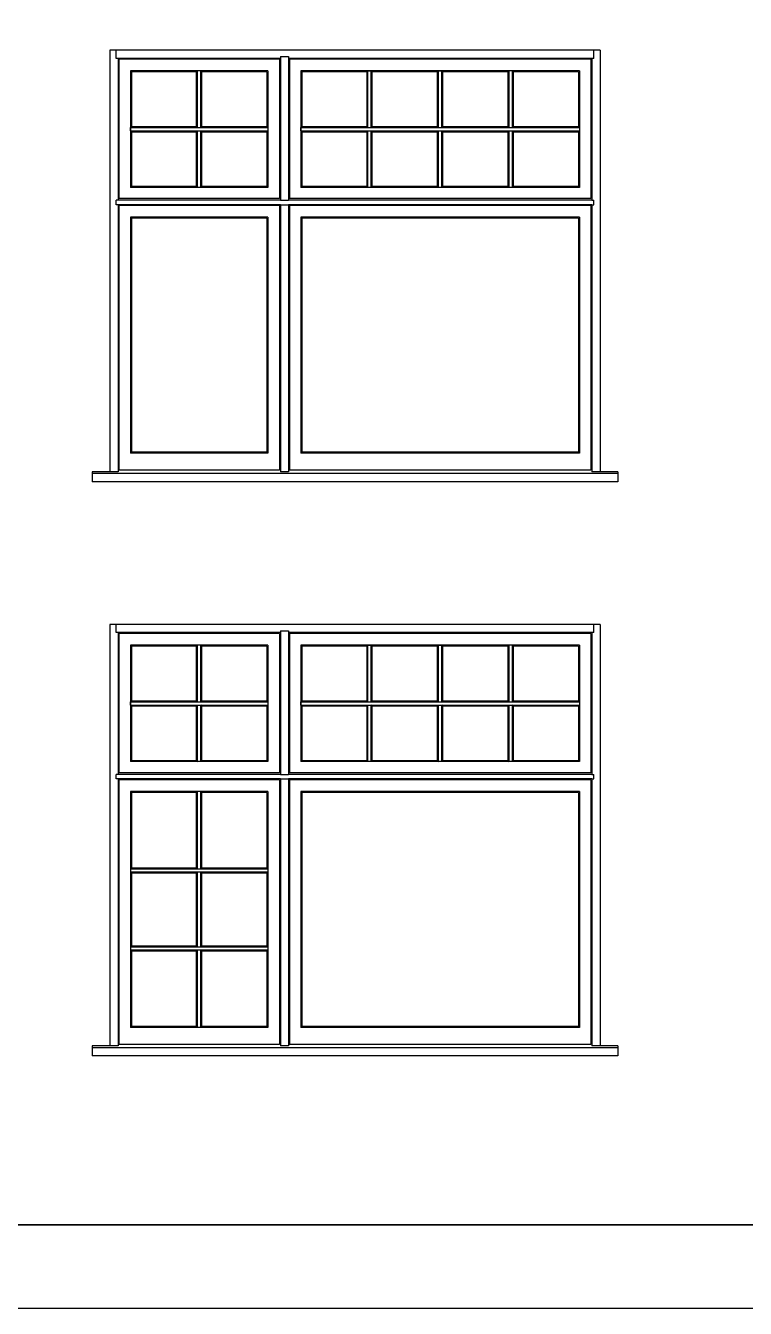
# Model space of a CAD drawing. Header units: inches. Extents: x 1985 to 11287, y 379 to 3234.
# Drawn here: x 9353.9 to 9474.8, y 1326.4 to 1542 of the extents above; entities that cross this region are included whole.
import ezdxf

# ---------------------------------------------------------------- set-up
doc = ezdxf.new("R2010")
doc.units = ezdxf.units.IN
doc.header["$MEASUREMENT"] = 0
doc.layers.add('elevation 99', color=7, linetype='CONTINUOUS')
doc.layers.add('separation 99', color=3, linetype='CONTINUOUS')

msp = doc.modelspace()

# ---------------------------------------------------------------- linework, layer by layer
at = {"layer": 'elevation 99'}
for p, q in [((9368.089626, 1537.869871), (9368.089626, 1512.680266)), ((9398.089608, 1537.869871), (9368.089626, 1537.869871)), ((9369.152126, 1536.494869), (9369.152126, 1537.869871)), ((9450.402089, 1537.869871), (9396.714608, 1537.869871)), ((9450.402089, 1537.869871), (9449.027089, 1537.869871)), ((9449.339589, 1536.494869), (9449.339589, 1537.869871)), ((9450.402089, 1537.869871), (9450.402089, 1512.680266)), ((9396.714608, 1536.494869), (9369.152126, 1536.494869)), ((9369.464626, 1536.494869), (9369.464626, 1512.680266)), ((9369.608032, 1536.351183), (9369.608032, 1512.930732)), ((9396.570922, 1536.351183), (9369.608032, 1536.351183)), ((9396.570922, 1536.351183), (9396.570922, 1512.930732)), ((9396.714608, 1536.807369), (9396.714608, 1512.680266)), ((9396.714608, 1536.807369), (9398.089608, 1536.807369)), ((9396.714608, 1536.494869), (9396.714608, 1512.680266)), ((9398.089608, 1536.807369), (9398.089608, 1512.680266)), ((9398.089608, 1536.494869), (9398.089608, 1512.680266)), ((9449.027089, 1536.494869), (9398.089608, 1536.494869)), ((9398.233014, 1536.351183), (9398.233014, 1512.930732)), ((9448.883404, 1536.351183), (9398.233014, 1536.351183)), ((9448.883404, 1536.351183), (9448.883404, 1512.930732)), ((9449.027089, 1536.494869), (9449.027089, 1512.680266)), ((9449.027089, 1536.494869), (9449.027089, 1512.680266)), ((9449.339589, 1536.494869), (9449.027089, 1536.494869)), ((9371.553912, 1534.405583), (9371.553912, 1514.813675)), ((9394.625322, 1534.405583), (9371.553912, 1534.405583)), ((9371.714626, 1534.244869), (9371.714626, 1525.047129)), ((9382.647085, 1534.244869), (9371.714626, 1534.244869)), ((9382.647085, 1534.244869), (9382.807799, 1534.405583)), ((9382.647085, 1525.047129), (9382.647085, 1534.244869)), ((9382.807799, 1524.886415), (9382.807799, 1534.405583)), ((9383.36137, 1534.405583), (9383.522085, 1534.244869)), ((9383.36137, 1524.886415), (9383.36137, 1534.405583)), ((9394.464608, 1534.244869), (9383.522085, 1534.244869)), ((9383.522085, 1525.047129), (9383.522085, 1534.244869)), ((9394.464608, 1534.244869), (9394.464608, 1525.047129)), ((9394.625322, 1534.405583), (9394.625322, 1514.813675)), ((9400.178893, 1534.405583), (9400.178893, 1514.813675)), ((9446.937804, 1534.405583), (9400.178893, 1534.405583)), ((9400.339608, 1534.244869), (9400.339608, 1525.047129)), ((9411.272066, 1534.244869), (9400.339608, 1534.244869)), ((9411.272066, 1534.244869), (9411.432781, 1534.405583)), ((9411.272066, 1525.047129), (9411.272066, 1534.244869)), ((9411.432781, 1534.405583), (9411.986352, 1534.405583)), ((9411.432781, 1524.886415), (9411.432781, 1534.405583)), ((9411.986352, 1534.405583), (9412.147066, 1534.244869)), ((9411.986352, 1524.886415), (9411.986352, 1534.405583)), ((9423.120849, 1534.244869), (9412.147066, 1534.244869)), ((9412.147066, 1525.047129), (9412.147066, 1534.244869)), ((9423.120849, 1534.244869), (9423.281563, 1534.405583)), ((9423.120849, 1525.047129), (9423.120849, 1534.244869)), ((9423.281563, 1534.405583), (9423.835134, 1534.405583)), ((9423.281563, 1524.886415), (9423.281563, 1534.405583)), ((9423.835134, 1534.405583), (9423.995849, 1534.244869)), ((9423.835134, 1524.886415), (9423.835134, 1534.405583)), ((9434.969631, 1534.244869), (9423.995849, 1534.244869)), ((9423.995849, 1525.047129), (9423.995849, 1534.244869)), ((9435.130345, 1534.405583), (9434.969631, 1534.244869)), ((9434.969631, 1525.047129), (9434.969631, 1534.244869)), ((9435.683916, 1534.405583), (9435.130345, 1534.405583)), ((9435.130345, 1524.886415), (9435.130345, 1534.405583)), ((9435.844631, 1534.244869), (9435.683916, 1534.405583)), ((9435.683916, 1524.886415), (9435.683916, 1534.405583)), ((9446.777089, 1534.244869), (9435.844631, 1534.244869)), ((9435.844631, 1525.047129), (9435.844631, 1534.244869)), ((9446.777089, 1534.244869), (9446.777089, 1525.047129)), ((9446.937804, 1534.405583), (9446.937804, 1514.813675)), ((9371.714626, 1525.047129), (9371.553912, 1524.886415)), ((9371.553912, 1524.886415), (9382.807799, 1524.886415)), ((9371.553912, 1524.332843), (9371.553912, 1524.886415)), ((9371.553912, 1524.332843), (9382.807799, 1524.332843)), ((9371.553912, 1524.332843), (9371.714626, 1524.172129)), ((9371.714626, 1525.047129), (9382.647085, 1525.047129)), ((9382.647085, 1525.047129), (9382.807799, 1524.886415)), ((9382.647085, 1524.172129), (9382.807799, 1524.332843)), ((9382.807799, 1524.886415), (9383.36137, 1524.886415)), ((9382.807799, 1514.813675), (9382.807799, 1524.332843)), ((9382.807799, 1524.332843), (9383.36137, 1524.332843)), ((9383.522085, 1525.047129), (9383.36137, 1524.886415)), ((9383.36137, 1524.886415), (9394.625322, 1524.886415)), ((9383.36137, 1514.813675), (9383.36137, 1524.332843)), ((9383.36137, 1524.332843), (9394.625322, 1524.332843)), ((9383.522085, 1524.172129), (9383.36137, 1524.332843)), ((9383.522085, 1525.047129), (9394.464608, 1525.047129)), ((9394.464608, 1525.047129), (9394.625322, 1524.886415)), ((9394.625322, 1524.332843), (9394.464608, 1524.172129)), ((9400.339608, 1525.047129), (9400.178893, 1524.886415)), ((9400.178893, 1524.886415), (9411.432781, 1524.886415)), ((9400.178893, 1524.332843), (9400.178893, 1524.886415)), ((9400.178893, 1524.332843), (9411.432781, 1524.332843)), ((9400.178893, 1524.332843), (9400.339608, 1524.172129)), ((9400.339608, 1525.047129), (9411.272066, 1525.047129)), ((9411.272066, 1525.047129), (9411.432781, 1524.886415)), ((9411.272066, 1524.172129), (9411.432781, 1524.332843)), ((9411.432781, 1524.886415), (9411.986352, 1524.886415)), ((9411.432781, 1514.813675), (9411.432781, 1524.332843)), ((9411.432781, 1524.332843), (9411.986352, 1524.332843)), ((9412.147066, 1525.047129), (9411.986352, 1524.886415)), ((9411.986352, 1524.886415), (9423.281563, 1524.886415)), ((9411.986352, 1514.813675), (9411.986352, 1524.332843)), ((9411.986352, 1524.332843), (9423.281563, 1524.332843)), ((9412.147066, 1524.172129), (9411.986352, 1524.332843)), ((9412.147066, 1525.047129), (9423.120849, 1525.047129)), ((9423.120849, 1525.047129), (9423.281563, 1524.886415)), ((9423.120849, 1524.172129), (9423.281563, 1524.332843)), ((9423.281563, 1524.886415), (9423.835134, 1524.886415)), ((9423.281563, 1514.813675), (9423.281563, 1524.332843)), ((9423.281563, 1524.332843), (9423.835134, 1524.332843)), ((9423.995849, 1525.047129), (9423.835134, 1524.886415)), ((9423.835134, 1524.886415), (9435.130345, 1524.886415)), ((9423.835134, 1524.332843), (9435.130345, 1524.332843)), ((9423.835134, 1514.813675), (9423.835134, 1524.332843)), ((9423.995849, 1524.172129), (9423.835134, 1524.332843)), ((9423.995849, 1525.047129), (9434.969631, 1525.047129)), ((9434.969631, 1525.047129), (9435.130345, 1524.886415)), ((9434.969631, 1524.172129), (9435.130345, 1524.332843)), ((9435.130345, 1524.886415), (9435.683916, 1524.886415)), ((9435.130345, 1514.813675), (9435.130345, 1524.332843)), ((9435.130345, 1524.332843), (9435.683916, 1524.332843)), ((9435.844631, 1525.047129), (9435.683916, 1524.886415)), ((9435.683916, 1524.886415), (9446.937804, 1524.886415)), ((9435.683916, 1524.332843), (9446.937804, 1524.332843)), ((9435.683916, 1514.813675), (9435.683916, 1524.332843)), ((9435.844631, 1524.172129), (9435.683916, 1524.332843)), ((9435.844631, 1525.047129), (9446.777089, 1525.047129)), ((9446.777089, 1525.047129), (9446.937804, 1524.886415)), ((9446.937804, 1524.332843), (9446.777089, 1524.172129)), ((9371.714626, 1524.172129), (9371.714626, 1514.974389)), ((9371.714626, 1524.172129), (9382.647085, 1524.172129)), ((9382.647085, 1514.974389), (9382.647085, 1524.172129)), ((9383.522085, 1514.974389), (9383.522085, 1524.172129)), ((9383.522085, 1524.172129), (9394.464608, 1524.172129)), ((9394.464608, 1524.172129), (9394.464608, 1514.974389)), ((9400.339608, 1524.172129), (9400.339608, 1514.974389)), ((9400.339608, 1524.172129), (9411.272066, 1524.172129)), ((9411.272066, 1514.974389), (9411.272066, 1524.172129)), ((9412.147066, 1514.974389), (9412.147066, 1524.172129)), ((9412.147066, 1524.172129), (9423.120849, 1524.172129)), ((9423.120849, 1514.974389), (9423.120849, 1524.172129)), ((9423.995849, 1524.172129), (9434.969631, 1524.172129)), ((9423.995849, 1514.974389), (9423.995849, 1524.172129)), ((9434.969631, 1514.974389), (9434.969631, 1524.172129)), ((9435.844631, 1524.172129), (9446.777089, 1524.172129)), ((9435.844631, 1514.974389), (9435.844631, 1524.172129)), ((9446.777089, 1524.172129), (9446.777089, 1514.974389)), ((9394.625322, 1514.813675), (9371.553912, 1514.813675)), ((9382.647085, 1514.974389), (9371.714626, 1514.974389)), ((9382.647085, 1514.974389), (9382.807799, 1514.813675)), ((9383.522085, 1514.974389), (9383.36137, 1514.813675)), ((9394.464608, 1514.974389), (9383.522085, 1514.974389)), ((9446.937804, 1514.813675), (9400.178893, 1514.813675)), ((9411.272066, 1514.974389), (9400.339608, 1514.974389)), ((9411.272066, 1514.974389), (9411.432781, 1514.813675)), ((9412.147066, 1514.974389), (9411.986352, 1514.813675)), ((9423.120849, 1514.974389), (9412.147066, 1514.974389)), ((9423.120849, 1514.974389), (9423.281563, 1514.813675)), ((9423.995849, 1514.974389), (9423.835134, 1514.813675)), ((9434.969631, 1514.974389), (9423.995849, 1514.974389)), ((9434.969631, 1514.974389), (9435.130345, 1514.813675)), ((9435.844631, 1514.974389), (9435.683916, 1514.813675)), ((9446.777089, 1514.974389), (9435.844631, 1514.974389)), ((9368.089626, 1512.680266), (9368.089626, 1467.023959)), ((9396.714608, 1512.680266), (9369.152126, 1512.680266)), ((9369.152126, 1511.900064), (9369.152126, 1512.680266)), ((9396.714608, 1511.900064), (9369.152126, 1511.900064)), ((9369.464626, 1511.900064), (9369.464626, 1467.023959)), ((9396.570922, 1512.930732), (9369.608032, 1512.930732)), ((9369.608032, 1511.756378), (9369.608032, 1467.274426)), ((9396.570922, 1511.756378), (9369.608032, 1511.756378)), ((9396.570922, 1511.756378), (9396.570922, 1467.274426)), ((9396.714608, 1512.680266), (9398.089608, 1512.680266)), ((9396.714608, 1511.900064), (9396.714608, 1467.023959)), ((9396.714608, 1511.900064), (9396.714608, 1467.023959)), ((9396.714608, 1511.900064), (9398.089608, 1511.900064)), ((9449.027089, 1512.680266), (9398.089608, 1512.680266)), ((9398.089608, 1511.900064), (9398.089608, 1467.023959)), ((9398.089608, 1511.900064), (9398.089608, 1467.023959)), ((9449.027089, 1511.900064), (9398.089608, 1511.900064)), ((9448.883404, 1512.930732), (9398.233014, 1512.930732)), ((9398.233014, 1511.756378), (9398.233014, 1467.274426)), ((9448.883404, 1511.756378), (9398.233014, 1511.756378)), ((9448.883404, 1511.756378), (9448.883404, 1467.274426)), ((9449.027089, 1512.680266), (9449.339589, 1512.680266)), ((9449.027089, 1511.900064), (9449.027089, 1467.023959)), ((9449.027089, 1511.900064), (9449.027089, 1467.023959)), ((9449.027089, 1511.900064), (9449.339589, 1511.900064)), ((9449.339589, 1511.900064), (9449.339589, 1512.680266)), ((9450.402089, 1512.680266), (9450.402089, 1467.023959)), ((9371.553912, 1509.810778), (9371.553912, 1470.157368)), ((9394.625322, 1509.810778), (9371.553912, 1509.810778)), ((9371.714626, 1509.650064), (9371.714626, 1470.318082)), ((9394.464608, 1509.650064), (9371.714626, 1509.650064)), ((9394.464608, 1509.650064), (9394.464608, 1470.318082)), ((9394.625322, 1509.810778), (9394.625322, 1470.157368)), ((9400.178893, 1509.810778), (9400.178893, 1470.157368)), ((9446.937804, 1509.810778), (9400.178893, 1509.810778)), ((9400.339608, 1509.650064), (9400.339608, 1470.318082)), ((9446.777089, 1509.650064), (9400.339608, 1509.650064)), ((9446.777089, 1509.650064), (9446.777089, 1470.318082)), ((9446.937804, 1509.810778), (9446.937804, 1470.157368)), ((9394.625322, 1470.157368), (9371.553912, 1470.157368)), ((9394.464608, 1470.318082), (9371.714626, 1470.318082)), ((9446.937804, 1470.157368), (9400.178893, 1470.157368)), ((9446.777089, 1470.318082), (9400.339608, 1470.318082)), ((9369.464626, 1467.023959), (9365.089626, 1467.023959)), ((9365.089626, 1467.023959), (9365.089626, 1465.341216)), ((9401.089608, 1466.737427), (9365.089626, 1466.737427)), ((9396.570922, 1467.274426), (9369.608032, 1467.274426)), ((9453.402089, 1466.737427), (9393.714608, 1466.737427)), ((9398.089608, 1467.023959), (9396.714608, 1467.023959)), ((9448.883404, 1467.274426), (9398.233014, 1467.274426)), ((9453.402089, 1466.737427), (9446.027089, 1466.737427)), ((9453.402089, 1467.023959), (9449.027089, 1467.023959)), ((9453.402089, 1467.023959), (9453.402089, 1465.341216)), ((9401.089608, 1465.341216), (9365.089626, 1465.341216)), ((9453.402089, 1465.341216), (9393.714608, 1465.341216)), ((9453.402089, 1465.341216), (9446.027089, 1465.341216)), ((9368.089626, 1441.341225), (9368.089626, 1416.15162)), ((9398.089608, 1441.341225), (9368.089626, 1441.341225)), ((9369.152126, 1439.966223), (9369.152126, 1441.341225)), ((9450.402089, 1441.341225), (9396.714608, 1441.341225)), ((9396.714608, 1440.278723), (9396.714608, 1416.15162)), ((9396.714608, 1440.278723), (9398.089608, 1440.278723)), ((9398.089608, 1440.278723), (9398.089608, 1416.15162)), ((9450.402089, 1441.341225), (9449.027089, 1441.341225)), ((9449.339589, 1439.966223), (9449.339589, 1441.341225)), ((9450.402089, 1441.341225), (9450.402089, 1416.15162)), ((9396.714608, 1439.966223), (9369.152126, 1439.966223)), ((9369.464626, 1439.966223), (9369.464626, 1416.15162)), ((9369.608032, 1439.822537), (9369.608032, 1416.402087)), ((9396.570922, 1439.822537), (9369.608032, 1439.822537)), ((9396.570922, 1439.822537), (9396.570922, 1416.402087)), ((9396.714608, 1439.966223), (9396.714608, 1416.15162)), ((9398.089608, 1439.966223), (9398.089608, 1416.15162)), ((9449.027089, 1439.966223), (9398.089608, 1439.966223)), ((9398.233014, 1439.822537), (9398.233014, 1416.402087)), ((9448.883404, 1439.822537), (9398.233014, 1439.822537)), ((9448.883404, 1439.822537), (9448.883404, 1416.402087)), ((9449.027089, 1439.966223), (9449.027089, 1416.15162)), ((9449.027089, 1439.966223), (9449.027089, 1416.15162)), ((9449.339589, 1439.966223), (9449.027089, 1439.966223)), ((9371.553912, 1437.876937), (9371.553912, 1418.285029)), ((9394.625322, 1437.876937), (9371.553912, 1437.876937)), ((9371.714626, 1437.716223), (9371.714626, 1428.518483)), ((9382.647085, 1437.716223), (9371.714626, 1437.716223)), ((9382.647085, 1437.716223), (9382.807799, 1437.876937)), ((9382.647085, 1428.518483), (9382.647085, 1437.716223)), ((9382.807799, 1428.357769), (9382.807799, 1437.876937)), ((9383.36137, 1437.876937), (9383.522085, 1437.716223)), ((9383.36137, 1428.357769), (9383.36137, 1437.876937)), ((9394.464608, 1437.716223), (9383.522085, 1437.716223)), ((9383.522085, 1428.518483), (9383.522085, 1437.716223)), ((9394.464608, 1437.716223), (9394.464608, 1428.518483)), ((9394.625322, 1437.876937), (9394.625322, 1418.285029)), ((9400.178893, 1437.876937), (9400.178893, 1418.285029)), ((9446.937804, 1437.876937), (9400.178893, 1437.876937)), ((9400.339608, 1437.716223), (9400.339608, 1428.518483)), ((9411.272066, 1437.716223), (9400.339608, 1437.716223)), ((9411.272066, 1437.716223), (9411.432781, 1437.876937)), ((9411.272066, 1428.518483), (9411.272066, 1437.716223)), ((9411.432781, 1437.876937), (9411.986352, 1437.876937)), ((9411.432781, 1428.357769), (9411.432781, 1437.876937)), ((9411.986352, 1437.876937), (9412.147066, 1437.716223)), ((9411.986352, 1428.357769), (9411.986352, 1437.876937)), ((9423.120849, 1437.716223), (9412.147066, 1437.716223)), ((9412.147066, 1428.518483), (9412.147066, 1437.716223)), ((9423.120849, 1437.716223), (9423.281563, 1437.876937)), ((9423.120849, 1428.518483), (9423.120849, 1437.716223)), ((9423.281563, 1437.876937), (9423.835134, 1437.876937)), ((9423.281563, 1428.357769), (9423.281563, 1437.876937)), ((9423.835134, 1437.876937), (9423.995849, 1437.716223)), ((9423.835134, 1428.357769), (9423.835134, 1437.876937)), ((9434.969631, 1437.716223), (9423.995849, 1437.716223)), ((9423.995849, 1428.518483), (9423.995849, 1437.716223)), ((9435.130345, 1437.876937), (9434.969631, 1437.716223)), ((9434.969631, 1428.518483), (9434.969631, 1437.716223)), ((9435.683916, 1437.876937), (9435.130345, 1437.876937)), ((9435.130345, 1428.357769), (9435.130345, 1437.876937)), ((9435.844631, 1437.716223), (9435.683916, 1437.876937)), ((9435.683916, 1428.357769), (9435.683916, 1437.876937)), ((9446.777089, 1437.716223), (9435.844631, 1437.716223)), ((9435.844631, 1428.518483), (9435.844631, 1437.716223)), ((9446.777089, 1437.716223), (9446.777089, 1428.518483)), ((9446.937804, 1437.876937), (9446.937804, 1418.285029)), ((9371.714626, 1428.518483), (9371.553912, 1428.357769)), ((9371.553912, 1428.357769), (9382.807799, 1428.357769)), ((9371.553912, 1427.804197), (9371.553912, 1428.357769)), ((9371.553912, 1427.804197), (9382.807799, 1427.804197)), ((9371.553912, 1427.804197), (9371.714626, 1427.643483)), ((9371.714626, 1428.518483), (9382.647085, 1428.518483)), ((9371.714626, 1427.643483), (9371.714626, 1418.445743)), ((9371.714626, 1427.643483), (9382.647085, 1427.643483)), ((9382.647085, 1428.518483), (9382.807799, 1428.357769)), ((9382.647085, 1427.643483), (9382.807799, 1427.804197)), ((9382.647085, 1418.445743), (9382.647085, 1427.643483)), ((9382.807799, 1428.357769), (9383.36137, 1428.357769)), ((9382.807799, 1418.285029), (9382.807799, 1427.804197)), ((9382.807799, 1427.804197), (9383.36137, 1427.804197)), ((9383.522085, 1428.518483), (9383.36137, 1428.357769)), ((9383.36137, 1428.357769), (9394.625322, 1428.357769)), ((9383.36137, 1418.285029), (9383.36137, 1427.804197)), ((9383.36137, 1427.804197), (9394.625322, 1427.804197)), ((9383.522085, 1427.643483), (9383.36137, 1427.804197)), ((9383.522085, 1428.518483), (9394.464608, 1428.518483)), ((9383.522085, 1418.445743), (9383.522085, 1427.643483)), ((9383.522085, 1427.643483), (9394.464608, 1427.643483)), ((9394.464608, 1428.518483), (9394.625322, 1428.357769)), ((9394.625322, 1427.804197), (9394.464608, 1427.643483)), ((9394.464608, 1427.643483), (9394.464608, 1418.445743)), ((9400.339608, 1428.518483), (9400.178893, 1428.357769)), ((9400.178893, 1428.357769), (9411.432781, 1428.357769)), ((9400.178893, 1427.804197), (9400.178893, 1428.357769)), ((9400.178893, 1427.804197), (9411.432781, 1427.804197)), ((9400.178893, 1427.804197), (9400.339608, 1427.643483)), ((9400.339608, 1428.518483), (9411.272066, 1428.518483)), ((9400.339608, 1427.643483), (9400.339608, 1418.445743)), ((9400.339608, 1427.643483), (9411.272066, 1427.643483)), ((9411.272066, 1428.518483), (9411.432781, 1428.357769)), ((9411.272066, 1427.643483), (9411.432781, 1427.804197)), ((9411.272066, 1418.445743), (9411.272066, 1427.643483)), ((9411.432781, 1428.357769), (9411.986352, 1428.357769)), ((9411.432781, 1418.285029), (9411.432781, 1427.804197)), ((9411.432781, 1427.804197), (9411.986352, 1427.804197)), ((9412.147066, 1428.518483), (9411.986352, 1428.357769)), ((9411.986352, 1428.357769), (9423.281563, 1428.357769)), ((9411.986352, 1418.285029), (9411.986352, 1427.804197)), ((9411.986352, 1427.804197), (9423.281563, 1427.804197)), ((9412.147066, 1427.643483), (9411.986352, 1427.804197)), ((9412.147066, 1428.518483), (9423.120849, 1428.518483)), ((9412.147066, 1418.445743), (9412.147066, 1427.643483)), ((9412.147066, 1427.643483), (9423.120849, 1427.643483)), ((9423.120849, 1428.518483), (9423.281563, 1428.357769)), ((9423.120849, 1427.643483), (9423.281563, 1427.804197)), ((9423.120849, 1418.445743), (9423.120849, 1427.643483)), ((9423.281563, 1428.357769), (9423.835134, 1428.357769)), ((9423.281563, 1418.285029), (9423.281563, 1427.804197)), ((9423.281563, 1427.804197), (9423.835134, 1427.804197)), ((9423.995849, 1428.518483), (9423.835134, 1428.357769)), ((9423.835134, 1428.357769), (9435.130345, 1428.357769)), ((9423.835134, 1427.804197), (9435.130345, 1427.804197)), ((9423.835134, 1418.285029), (9423.835134, 1427.804197)), ((9423.995849, 1427.643483), (9423.835134, 1427.804197)), ((9423.995849, 1428.518483), (9434.969631, 1428.518483)), ((9423.995849, 1427.643483), (9434.969631, 1427.643483)), ((9423.995849, 1418.445743), (9423.995849, 1427.643483)), ((9434.969631, 1428.518483), (9435.130345, 1428.357769)), ((9434.969631, 1427.643483), (9435.130345, 1427.804197)), ((9434.969631, 1418.445743), (9434.969631, 1427.643483)), ((9435.130345, 1428.357769), (9435.683916, 1428.357769)), ((9435.130345, 1418.285029), (9435.130345, 1427.804197)), ((9435.130345, 1427.804197), (9435.683916, 1427.804197)), ((9435.844631, 1428.518483), (9435.683916, 1428.357769)), ((9435.683916, 1428.357769), (9446.937804, 1428.357769)), ((9435.683916, 1427.804197), (9446.937804, 1427.804197)), ((9435.683916, 1418.285029), (9435.683916, 1427.804197)), ((9435.844631, 1427.643483), (9435.683916, 1427.804197)), ((9435.844631, 1428.518483), (9446.777089, 1428.518483)), ((9435.844631, 1427.643483), (9446.777089, 1427.643483)), ((9435.844631, 1418.445743), (9435.844631, 1427.643483)), ((9446.777089, 1428.518483), (9446.937804, 1428.357769)), ((9446.937804, 1427.804197), (9446.777089, 1427.643483)), ((9446.777089, 1427.643483), (9446.777089, 1418.445743)), ((9394.625322, 1418.285029), (9371.553912, 1418.285029)), ((9382.647085, 1418.445743), (9371.714626, 1418.445743)), ((9382.647085, 1418.445743), (9382.807799, 1418.285029)), ((9383.522085, 1418.445743), (9383.36137, 1418.285029)), ((9394.464608, 1418.445743), (9383.522085, 1418.445743)), ((9446.937804, 1418.285029), (9400.178893, 1418.285029)), ((9411.272066, 1418.445743), (9400.339608, 1418.445743)), ((9411.272066, 1418.445743), (9411.432781, 1418.285029)), ((9412.147066, 1418.445743), (9411.986352, 1418.285029)), ((9423.120849, 1418.445743), (9412.147066, 1418.445743)), ((9423.120849, 1418.445743), (9423.281563, 1418.285029)), ((9423.995849, 1418.445743), (9423.835134, 1418.285029)), ((9434.969631, 1418.445743), (9423.995849, 1418.445743)), ((9434.969631, 1418.445743), (9435.130345, 1418.285029)), ((9435.844631, 1418.445743), (9435.683916, 1418.285029)), ((9446.777089, 1418.445743), (9435.844631, 1418.445743)), ((9368.089626, 1416.15162), (9368.089626, 1370.495313)), ((9396.714608, 1416.15162), (9369.152126, 1416.15162)), ((9369.152126, 1415.371418), (9369.152126, 1416.15162)), ((9396.714608, 1415.371418), (9369.152126, 1415.371418)), ((9369.464626, 1415.371418), (9369.464626, 1370.495313)), ((9396.570922, 1416.402087), (9369.608032, 1416.402087)), ((9369.608032, 1415.227732), (9369.608032, 1370.74578)), ((9396.570922, 1415.227732), (9369.608032, 1415.227732)), ((9396.570922, 1415.227732), (9396.570922, 1370.74578)), ((9396.714608, 1416.15162), (9398.089608, 1416.15162)), ((9396.714608, 1415.371418), (9396.714608, 1370.495313)), ((9396.714608, 1415.371418), (9396.714608, 1370.495313)), ((9396.714608, 1415.371418), (9398.089608, 1415.371418)), ((9449.027089, 1416.15162), (9398.089608, 1416.15162)), ((9398.089608, 1415.371418), (9398.089608, 1370.495313)), ((9398.089608, 1415.371418), (9398.089608, 1370.495313)), ((9449.027089, 1415.371418), (9398.089608, 1415.371418)), ((9448.883404, 1416.402087), (9398.233014, 1416.402087)), ((9398.233014, 1415.227732), (9398.233014, 1370.74578)), ((9448.883404, 1415.227732), (9398.233014, 1415.227732)), ((9448.883404, 1415.227732), (9448.883404, 1370.74578)), ((9449.027089, 1416.15162), (9449.339589, 1416.15162)), ((9449.027089, 1415.371418), (9449.027089, 1370.495313)), ((9449.027089, 1415.371418), (9449.027089, 1370.495313)), ((9449.027089, 1415.371418), (9449.339589, 1415.371418)), ((9449.339589, 1415.371418), (9449.339589, 1416.15162)), ((9450.402089, 1416.15162), (9450.402089, 1370.495313)), ((9371.553912, 1413.282132), (9371.553912, 1373.628722)), ((9394.625322, 1413.282132), (9371.553912, 1413.282132)), ((9371.714626, 1413.121418), (9371.714626, 1400.45329)), ((9382.647085, 1413.121418), (9371.714626, 1413.121418)), ((9382.647085, 1413.121418), (9382.807799, 1413.282132)), ((9382.647085, 1400.45329), (9382.647085, 1413.121418)), ((9382.807799, 1400.292575), (9382.807799, 1413.282132)), ((9383.36137, 1413.282132), (9383.522085, 1413.121418)), ((9383.36137, 1400.292575), (9383.36137, 1413.282132)), ((9394.464608, 1413.121418), (9383.522085, 1413.121418)), ((9383.522085, 1400.45329), (9383.522085, 1413.121418)), ((9394.464608, 1413.121418), (9394.464608, 1400.45329)), ((9394.625322, 1413.282132), (9394.625322, 1373.628722)), ((9400.178893, 1413.282132), (9400.178893, 1373.628722)), ((9446.937804, 1413.282132), (9400.178893, 1413.282132)), ((9400.178893, 1413.282132), (9400.178893, 1373.628722)), ((9446.937804, 1413.282132), (9400.178893, 1413.282132)), ((9400.339608, 1413.121418), (9400.339608, 1373.789436)), ((9446.777089, 1413.121418), (9400.339608, 1413.121418)), ((9400.339608, 1413.121418), (9400.339608, 1373.789436)), ((9446.777089, 1413.121418), (9400.339608, 1413.121418)), ((9446.777089, 1413.121418), (9446.777089, 1373.789436)), ((9446.777089, 1413.121418), (9446.777089, 1373.789436)), ((9446.937804, 1413.282132), (9446.937804, 1373.628722)), ((9446.937804, 1413.282132), (9446.937804, 1373.628722)), ((9371.714626, 1400.45329), (9371.553912, 1400.292575)), ((9371.553912, 1400.292575), (9382.807799, 1400.292575)), ((9371.553912, 1399.739004), (9382.807799, 1399.739004)), ((9371.553912, 1399.739004), (9371.714626, 1399.57829)), ((9371.714626, 1400.45329), (9382.647085, 1400.45329)), ((9371.714626, 1399.57829), (9371.714626, 1387.342629)), ((9371.714626, 1399.57829), (9382.647085, 1399.57829)), ((9382.647085, 1400.45329), (9382.807799, 1400.292575)), ((9382.647085, 1399.57829), (9382.807799, 1399.739004)), ((9382.647085, 1387.342629), (9382.647085, 1399.57829)), ((9382.807799, 1400.292575), (9383.36137, 1400.292575)), ((9382.807799, 1399.739004), (9383.36137, 1399.739004)), ((9382.807799, 1387.181915), (9382.807799, 1399.739004)), ((9383.522085, 1400.45329), (9383.36137, 1400.292575)), ((9383.36137, 1400.292575), (9394.625322, 1400.292575)), ((9383.36137, 1399.739004), (9394.625322, 1399.739004)), ((9383.522085, 1399.57829), (9383.36137, 1399.739004)), ((9383.36137, 1387.181915), (9383.36137, 1399.739004)), ((9383.522085, 1400.45329), (9394.464608, 1400.45329)), ((9383.522085, 1387.342629), (9383.522085, 1399.57829)), ((9383.522085, 1399.57829), (9394.464608, 1399.57829)), ((9394.464608, 1400.45329), (9394.625322, 1400.292575)), ((9394.625322, 1399.739004), (9394.464608, 1399.57829)), ((9394.464608, 1399.57829), (9394.464608, 1387.342629)), ((9371.714626, 1387.342629), (9371.553912, 1387.181915)), ((9371.553912, 1387.181915), (9382.807799, 1387.181915)), ((9371.553912, 1386.628343), (9382.807799, 1386.628343)), ((9371.553912, 1386.628343), (9371.714626, 1386.467629)), ((9371.714626, 1387.342629), (9382.647085, 1387.342629)), ((9371.714626, 1386.467629), (9371.714626, 1373.789436)), ((9371.714626, 1386.467629), (9382.647085, 1386.467629)), ((9382.647085, 1387.342629), (9382.807799, 1387.181915)), ((9382.647085, 1386.467629), (9382.807799, 1386.628343)), ((9382.647085, 1373.789436), (9382.647085, 1386.467629)), ((9382.807799, 1387.181915), (9383.36137, 1387.181915)), ((9382.807799, 1373.628722), (9382.807799, 1386.628343)), ((9382.807799, 1386.628343), (9383.36137, 1386.628343)), ((9383.522085, 1387.342629), (9383.36137, 1387.181915)), ((9383.36137, 1387.181915), (9394.625322, 1387.181915)), ((9383.36137, 1373.628722), (9383.36137, 1386.628343)), ((9383.36137, 1386.628343), (9394.625322, 1386.628343)), ((9383.522085, 1386.467629), (9383.36137, 1386.628343)), ((9383.522085, 1387.342629), (9394.464608, 1387.342629)), ((9383.522085, 1373.789436), (9383.522085, 1386.467629)), ((9383.522085, 1386.467629), (9394.464608, 1386.467629)), ((9394.464608, 1387.342629), (9394.625322, 1387.181915)), ((9394.625322, 1386.628343), (9394.464608, 1386.467629)), ((9394.464608, 1386.467629), (9394.464608, 1373.789436)), ((9394.625322, 1373.628722), (9371.553912, 1373.628722)), ((9382.647085, 1373.789436), (9371.714626, 1373.789436)), ((9382.647085, 1373.789436), (9382.807799, 1373.628722)), ((9383.522085, 1373.789436), (9383.36137, 1373.628722)), ((9394.464608, 1373.789436), (9383.522085, 1373.789436)), ((9446.937804, 1373.628722), (9400.178893, 1373.628722)), ((9446.937804, 1373.628722), (9400.178893, 1373.628722)), ((9446.777089, 1373.789436), (9400.339608, 1373.789436)), ((9446.777089, 1373.789436), (9400.339608, 1373.789436)), ((9369.464626, 1370.495313), (9365.089626, 1370.495313)), ((9365.089626, 1370.495313), (9365.089626, 1368.81257)), ((9401.089608, 1370.208782), (9365.089626, 1370.208782)), ((9396.570922, 1370.74578), (9369.608032, 1370.74578)), ((9453.402089, 1370.208782), (9393.714608, 1370.208782)), ((9398.089608, 1370.495313), (9396.714608, 1370.495313)), ((9448.883404, 1370.74578), (9398.233014, 1370.74578)), ((9453.402089, 1370.208782), (9446.027089, 1370.208782)), ((9453.402089, 1370.495313), (9449.027089, 1370.495313)), ((9453.402089, 1370.495313), (9453.402089, 1368.81257)), ((9401.089608, 1368.81257), (9365.089626, 1368.81257)), ((9453.402089, 1368.81257), (9393.714608, 1368.81257)), ((9453.402089, 1368.81257), (9446.027089, 1368.81257))]:
    msp.add_line(p, q, dxfattribs=at)
at = {"layer": 'separation 99'}
for points in [[(8840.122035, 2103.669696), (9954.635727, 2103.669696), (9954.635727, 1326.396456), (8840.122035, 1326.396456)], [(8849.299532, 2093.486824), (9941.56161, 2093.486824), (9941.56161, 1340.434269), (8849.299532, 1340.434269)], [(8849.299532, 1340.434269), (9943.300488, 1340.434269), (9943.300488, 1340.434269), (8849.299532, 1340.434269)]]:
    msp.add_lwpolyline(points, close=True, dxfattribs=at)

doc.saveas('drawing.dxf')
